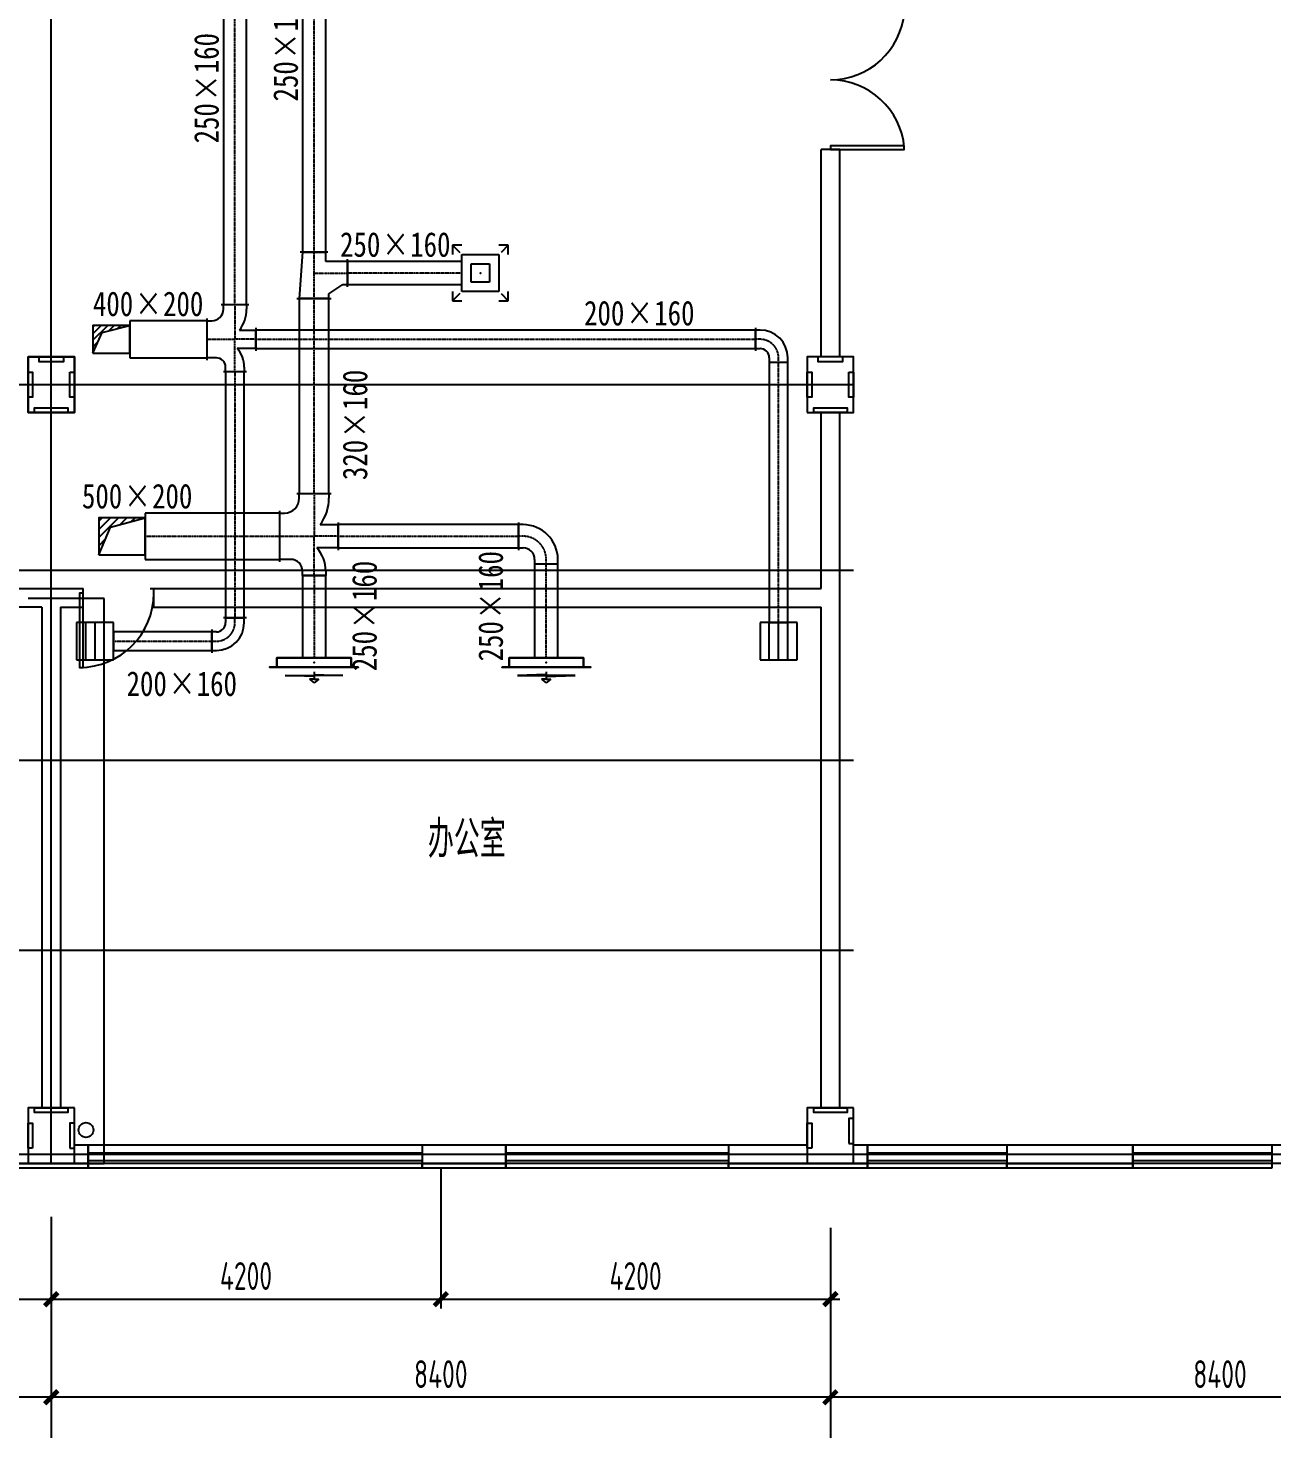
# Model space of a CAD drawing. Extents: x 428750 to 517850, y -31607 to 62245.
# Drawn here: x 457970 to 471380, y -22519 to -7411 of the extents above; entities that cross this region are included whole.
import ezdxf

# ---------------------------------------------------------------- set-up
doc = ezdxf.new("R2010")
doc.units = 0
doc.header["$LTSCALE"] = 15
doc.linetypes.add('CENTER2', pattern=[1.125, 0.75, -0.125, 0.125, -0.125])
for name, color, linetype in [('ACS_COM', 7, 'Continuous'), ('ACS_HFG_FK', 200, 'Continuous'), ('ACS_JZ_BZ', 3, 'Continuous'), ('ACS_SFG_FK', 3, 'Continuous'), ('DUCT-回风管', 6, 'Continuous'), ('DUCT-回风管端线', 2, 'Continuous'), ('DUCT-新风中心线', 5, 'CENTER2'), ('DUCT-新风标注', 3, 'Continuous'), ('DUCT-新风法兰', 2, 'Continuous'), ('DUCT-新风管', 3, 'Continuous'), ('DUCT-新风管端线', 2, 'Continuous'), ('图层1', 7, 'Continuous'), ('图层2', 3, 'Continuous'), ('图层3', 30, 'Continuous'), ('图层4', 251, 'Continuous'), ('图层5', 86, 'Continuous')]:
    doc.layers.add(name, color=color, linetype=linetype)
doc.styles.add('TSSD_Dimension', font='Tssdeng.shx', dxfattribs={"width": 0.7, "bigfont": 'hztxt.shx'})
doc.styles.add('TSSD_Norm', font='Tssdeng.shx', dxfattribs={"width": 0.7, "bigfont": 'hztxt.shx'})
doc.styles.add('宋体', font='SIMSUN.TTC', dxfattribs={"width": 0.8})
doc.dimstyles.new('ISO-25', dxfattribs={"dimtxt": 2.5, "dimasz": 2.5, "dimexe": 1.25, "dimexo": 0.625, "dimtad": 1, "dimtxsty": 'Standard', "dimcen": 2.5, "dimadec": 0, "dimazin": 0, "dimtfac": 1, "dimtmove": 0, "dimatfit": 3, "dimfxl": 1, "dimarcsym": 0})
doc.dimstyles.new('TSSD_100_100', dxfattribs={"dimtxt": 300, "dimasz": 100, "dimexe": 100, "dimexo": 250, "dimgap": 100, "dimtad": 1, "dimdec": 0, "dimzin": 0, "dimdsep": 46, "dimtxsty": 'TSSD_Dimension', "dimblk": 'ARCHTICK', "dimcen": 0, "dimdle": 100, "dimclrt": 7, "dimadec": 0, "dimazin": 0, "dimtfac": 1, "dimtdec": 0, "dimtix": 1, "dimtmove": 2, "dimatfit": 3, "dimldrblk": 'ARCHTICK', "dimfxl": 1, "dimtolj": 1, "dimtzin": 0, "dimarcsym": 0})

# ---------------------------------------------------------------- blocks, each defined once
blk = doc.blocks.new('_ArchTick')
at = {"color": 0, "const_width": 0.5}
blk.add_lwpolyline([(-0.71, -0.71), (0.71, 0.71)], dxfattribs=at)
blk = doc.blocks.new('*D80')
at = {"layer": 'Defpoints', "color": 0}
for p in [(462420, -19457), (466620, -20101), (466620, -21119)]:
    blk.add_point(p, dxfattribs=at)
at = {"layer": '图层5', "color": 0, "lineweight": -2}
for p, q in [((462420, -19707), (462420, -21219)), ((466620, -20351), (466620, -21219)), ((462320, -21119), (466720, -21119))]:
    blk.add_line(p, q, dxfattribs=at)
at = {"layer": '图层5', "color": 0, "lineweight": -2, "xscale": 100, "yscale": 100, "zscale": 100, "rotation": 180}
blk.add_blockref('_ArchTick', (462420, -21119), dxfattribs=at)
at = {"layer": '图层5', "color": 0, "lineweight": -2, "xscale": 100, "yscale": 100, "zscale": 100}
blk.add_blockref('_ArchTick', (466620, -21119), dxfattribs=at)
at = {"layer": '图层5', "color": 7, "insert": (464520, -20869), "char_height": 300, "attachment_point": 5, "style": 'TSSD_Dimension'}
blk.add_mtext('\\A1;4200', dxfattribs=at)
blk = doc.blocks.new('*D81')
at = {"layer": 'Defpoints', "color": 0}
for p in [(454020, -19457), (458220, -19980), (458220, -21119)]:
    blk.add_point(p, dxfattribs=at)
at = {"layer": '图层5', "color": 0, "lineweight": -2}
for p, q in [((454020, -19707), (454020, -21219)), ((458220, -20230), (458220, -21219)), ((453920, -21119), (458320, -21119))]:
    blk.add_line(p, q, dxfattribs=at)
at = {"layer": '图层5', "color": 0, "lineweight": -2, "xscale": 100, "yscale": 100, "zscale": 100, "rotation": 180}
blk.add_blockref('_ArchTick', (454020, -21119), dxfattribs=at)
at = {"layer": '图层5', "color": 0, "lineweight": -2, "xscale": 100, "yscale": 100, "zscale": 100}
blk.add_blockref('_ArchTick', (458220, -21119), dxfattribs=at)
at = {"layer": '图层5', "color": 7, "insert": (456120, -20869), "char_height": 300, "attachment_point": 5, "style": 'TSSD_Dimension'}
blk.add_mtext('\\A1;4200', dxfattribs=at)
blk = doc.blocks.new('*D82')
at = {"layer": 'Defpoints', "color": 0}
for p in [(458220, -20861), (466620, -20861), (458220, -22177)]:
    blk.add_point(p, dxfattribs=at)
at = {"layer": '图层5', "color": 0, "lineweight": -2}
for p, q in [((458220, -21111), (458220, -22277)), ((466620, -21111), (466620, -22277)), ((466720, -22177), (458120, -22177))]:
    blk.add_line(p, q, dxfattribs=at)
at = {"layer": '图层5', "color": 0, "lineweight": -2, "xscale": 100, "yscale": 100, "zscale": 100, "rotation": 180}
blk.add_blockref('_ArchTick', (458220, -22177), dxfattribs=at)
at = {"layer": '图层5', "color": 0, "lineweight": -2, "xscale": 100, "yscale": 100, "zscale": 100}
blk.add_blockref('_ArchTick', (466620, -22177), dxfattribs=at)
at = {"layer": '图层5', "color": 7, "insert": (462420, -21927), "char_height": 300, "attachment_point": 5, "style": 'TSSD_Dimension'}
blk.add_mtext('\\A1;8400', dxfattribs=at)
blk = doc.blocks.new('*D83')
at = {"layer": 'Defpoints', "color": 0}
for p in [(462420, -19457), (458220, -19980), (462420, -21119)]:
    blk.add_point(p, dxfattribs=at)
at = {"layer": '图层5', "color": 0, "lineweight": -2}
for p, q in [((462420, -19707), (462420, -21219)), ((458220, -20230), (458220, -21219)), ((458120, -21119), (462520, -21119))]:
    blk.add_line(p, q, dxfattribs=at)
at = {"layer": '图层5', "color": 0, "lineweight": -2, "xscale": 100, "yscale": 100, "zscale": 100, "rotation": 180}
blk.add_blockref('_ArchTick', (458220, -21119), dxfattribs=at)
at = {"layer": '图层5', "color": 0, "lineweight": -2, "xscale": 100, "yscale": 100, "zscale": 100}
blk.add_blockref('_ArchTick', (462420, -21119), dxfattribs=at)
at = {"layer": '图层5', "color": 7, "insert": (460320, -20869), "char_height": 300, "attachment_point": 5, "style": 'TSSD_Dimension'}
blk.add_mtext('\\A1;4200', dxfattribs=at)
blk = doc.blocks.new('*D91')
at = {"layer": 'Defpoints', "color": 0}
for p in [(449820, -20861), (458220, -20861), (449820, -22177)]:
    blk.add_point(p, dxfattribs=at)
at = {"layer": '图层5', "color": 0, "lineweight": -2}
for p, q in [((449820, -21111), (449820, -22277)), ((458220, -21111), (458220, -22277)), ((458320, -22177), (449720, -22177))]:
    blk.add_line(p, q, dxfattribs=at)
at = {"layer": '图层5', "color": 0, "lineweight": -2, "xscale": 100, "yscale": 100, "zscale": 100, "rotation": 180}
blk.add_blockref('_ArchTick', (449820, -22177), dxfattribs=at)
at = {"layer": '图层5', "color": 0, "lineweight": -2, "xscale": 100, "yscale": 100, "zscale": 100}
blk.add_blockref('_ArchTick', (458220, -22177), dxfattribs=at)
at = {"layer": '图层5', "color": 7, "insert": (454020, -21927), "char_height": 300, "attachment_point": 5, "style": 'TSSD_Dimension'}
blk.add_mtext('\\A1;8400', dxfattribs=at)
blk = doc.blocks.new('*D93')
at = {"layer": 'Defpoints', "color": 0}
for p in [(475020, -20557), (466620, -20861), (466620, -22177)]:
    blk.add_point(p, dxfattribs=at)
at = {"layer": '图层5', "color": 0, "lineweight": -2}
for p, q in [((475020, -20807), (475020, -22277)), ((466620, -21111), (466620, -22277)), ((475120, -22177), (466520, -22177))]:
    blk.add_line(p, q, dxfattribs=at)
at = {"layer": '图层5', "color": 0, "lineweight": -2, "xscale": 100, "yscale": 100, "zscale": 100, "rotation": 180}
blk.add_blockref('_ArchTick', (466620, -22177), dxfattribs=at)
at = {"layer": '图层5', "color": 0, "lineweight": -2, "xscale": 100, "yscale": 100, "zscale": 100}
blk.add_blockref('_ArchTick', (475020, -22177), dxfattribs=at)
at = {"layer": '图层5', "color": 7, "insert": (470820, -21927), "char_height": 300, "attachment_point": 5, "style": 'TSSD_Dimension'}
blk.add_mtext('\\A1;8400', dxfattribs=at)
blk = doc.blocks.new('_recthole')
h = blk.add_hatch()
h.set_pattern_fill('ANSI31', color=256, style=0)
h.set_pattern_definition([(45, (0, 0), (-0.088388, 0.088388), [])])
h.paths.add_polyline_path([(0.5, 0.5), (-0.5, 0.5), (-0.5, -0.5), (-0.245, 0.242)])
for p, q in [((-0.245, 0.242), (0.5, 0.5)), ((-0.5, -0.5), (-0.245, 0.242))]:
    blk.add_line(p, q)
blk.add_lwpolyline([(-0.5, -0.5), (0.5, -0.5), (0.5, 0.5), (-0.5, 0.5)], close=True)
blk = doc.blocks.new('H-DTDFFS-7')
for p, q in [((0.5, 0.6), (0.5, -0.6)), ((-0.5, 0.5), (-0.5, -0.5)), ((-0.5, 0.5), (0.5, 0.5)), ((-0.5, -0.5), (0.5, -0.5))]:
    blk.add_line(p, q)
blk.add_point((0, 0))
mesh = blk.add_polymesh((2, 7))
for k, corner in enumerate([(0.5, 0.6), (0.5, 0.5), (0.5, 0.25), (0.5, 0), (0.5, -0.25), (0.5, -0.5), (0.5, -0.6), (0.5, 0.6, 1), (0.5, 0.5, 1), (0.5, 0.25, 1), (0.5, 0, 1), (0.5, -0.25, 1), (0.5, -0.5, 1), (0.5, -0.6, 1)]):
    mesh.set_mesh_vertex(divmod(k, 7), corner)
mesh = blk.add_polymesh((2, 7))
for k, corner in enumerate([(-0.5, -0.5), (-0.5, -0.333), (-0.5, -0.167), (-0.5, 0), (-0.5, 0.167), (-0.5, 0.333), (-0.5, 0.5), (-0.5, -0.5, 1), (-0.5, -0.333, 1), (-0.5, -0.167, 1), (-0.5, 0, 1), (-0.5, 0.167, 1), (-0.5, 0.333, 1), (-0.5, 0.5, 1)]):
    mesh.set_mesh_vertex(divmod(k, 7), corner)
mesh = blk.add_polymesh((2, 7))
for k, corner in enumerate([(-0.5, 0.5), (-0.5, 0.5), (-0.25, 0.5), (0, 0.5), (0.25, 0.5), (0.5, 0.5), (0.5, 0.5), (-0.5, 0.5, 1), (-0.5, 0.5, 1), (-0.25, 0.5, 1), (0, 0.5, 1), (0.25, 0.5, 1), (0.5, 0.5, 1), (0.5, 0.5, 1)]):
    mesh.set_mesh_vertex(divmod(k, 7), corner)
mesh = blk.add_polymesh((2, 7))
for k, corner in enumerate([(0.5, -0.5), (0.5, -0.5), (0.25, -0.5), (0, -0.5), (-0.25, -0.5), (-0.5, -0.5), (-0.5, -0.5), (0.5, -0.5, 1), (0.5, -0.5, 1), (0.25, -0.5, 1), (0, -0.5, 1), (-0.25, -0.5, 1), (-0.5, -0.5, 1), (-0.5, -0.5, 1)]):
    mesh.set_mesh_vertex(divmod(k, 7), corner)
blk = doc.blocks.new('SFFH3')
for p, q in [((-2.416, 0), (-1.914, 1.958)), ((-1.914, 1.958), (-1.914, 0.007)), ((-3.998, 0.315), (-5.847, 0)), ((-3.998, -0.315), (-5.847, 0)), ((-3.998, 0), (-3.998, 0.315)), ((0, 0), (-3.998, 0)), ((-3.998, 0), (-3.998, -0.315)), ((-1.914, -1.945), (-1.914, 0.007)), ((-1.416, 0), (-1.914, -1.945))]:
    blk.add_line(p, q)
blk = doc.blocks.new('H-DTDFFS-3-H')
for p, q in [((-0.5, 0.5), (-0.5, -0.5)), ((0.5, 0.5), (-0.5, 0.5)), ((-0.25, 0.5), (-0.25, -0.5)), ((0, 0.5), (0, -0.5)), ((0.25, 0.5), (0.25, -0.5)), ((0.5, -0.5), (0.5, 0.5)), ((-0.5, -0.5), (0.5, -0.5))]:
    blk.add_line(p, q)
blk = doc.blocks.new('H-DTDFFS-2')
for p, q in [((-0.5, 0.75), (-0.75, 0.75)), ((-0.75, 0.75), (-0.75, 0.5)), ((-0.75, 0.75), (-0.557, 0.557)), ((-0.5, 0.5), (0.5, 0.5)), ((-0.5, -0.5), (-0.5, 0.5)), ((0.75, 0.75), (0.5, 0.75)), ((0.5, 0.5), (0.5, -0.5)), ((0.75, 0.75), (0.557, 0.557)), ((0.75, 0.5), (0.75, 0.75)), ((-0.25, -0.25), (-0.25, 0.25)), ((-0.25, 0.25), (0.25, 0.25)), ((0.25, 0.25), (0.25, -0.25)), ((0.25, -0.25), (-0.25, -0.25)), ((-0.75, -0.5), (-0.75, -0.75)), ((-0.557, -0.557), (-0.75, -0.75)), ((-0.75, -0.75), (-0.5, -0.75)), ((0.5, -0.5), (-0.5, -0.5)), ((0.5, -0.75), (0.75, -0.75)), ((0.557, -0.557), (0.75, -0.75)), ((0.75, -0.75), (0.75, -0.5))]:
    blk.add_line(p, q)
blk.add_point((0, 0))
blk = doc.blocks.new('*D124')
at = {"layer": 'ACS_COM', "color": 0, "lineweight": -2}
for p, q in [((457971, -13560), (458791, -13560)), ((458790, -19654), (458790, -13562)), ((457971, -19657), (458791, -19657))]:
    blk.add_line(p, q, dxfattribs=at)
at = {"layer": 'ACS_COM', "color": 0}
for points in [[(458790, -13562), (458790, -13562), (458790, -13560)], [(458790, -19654), (458790, -19654), (458790, -19657)]]:
    blk.add_solid(points, dxfattribs=at)
at = {"layer": 'Defpoints', "color": 0}
for p in [(457970, -13560), (458790, -13560), (457970, -19657)]:
    blk.add_point(p, dxfattribs=at)
at = {"layer": 'ACS_COM', "color": 0, "insert": (458788, -16608), "char_height": 2.5, "attachment_point": 5, "rotation": 90}
blk.add_mtext('6096,67', dxfattribs=at)

msp = doc.modelspace()

# ---------------------------------------------------------------- linework, layer by layer
at = {"layer": 'ACS_COM', "color": 1}
for p, q in [((439720, -11256.666, 283.476), (466870, -11256.666, 283.476)), ((439720, -13256.666, 283.476), (466870, -13256.666, 283.476)), ((439720, -15306.666, 283.476), (466870, -15306.666, 283.476)), ((439720, -17356.666, 283.476), (466870, -17356.666, 283.476))]:
    msp.add_line(p, q, dxfattribs=at)
at = {"layer": 'ACS_COM', "color": 1, "elevation": 283.476}
for points in [[(458219.997, -19656.929), (458220, 2243.334)], [(439720, -11256.666), (466870, -11256.666)]]:
    msp.add_lwpolyline(points, dxfattribs=at)
at = {"layer": 'DUCT-回风管'}
for p, q in [((460075.519, -6232.993), (460075.519, -10392.416)), ((460325.519, -10392.416), (460325.519, -6232.993)), ((460075.519, -10442.616), (460075.519, -10392.616)), ((460325.519, -10392.616), (460325.519, -10442.616)), ((459900.319, -10567.616), (459067.567, -10567.616)), ((459067.567, -10567.616), (459067.567, -10967.616)), ((459900.519, -10567.616), (459950.519, -10567.616)), ((460250.519, -10667.616), (460375.519, -10667.616)), ((460375.519, -10667.616), (460425.519, -10667.616)), ((465811.061, -10667.616), (460425.719, -10667.616)), ((465811.161, -10642.616), (465811.161, -10892.616)), ((465861.261, -10667.616), (465811.261, -10667.616)), ((460375.519, -10867.616), (460224.126, -10867.616)), ((460425.519, -10867.616), (460375.519, -10867.616)), ((460425.719, -10867.616), (465811.061, -10867.616)), ((465811.261, -10867.616), (465861.261, -10867.616)), ((459067.567, -10967.616), (459900.319, -10967.616)), ((460000.519, -10967.616), (459900.519, -10967.616)), ((465961.261, -10967.616), (465961.261, -11017.616)), ((466161.261, -11017.816), (465961.261, -11017.816)), ((465961.261, -11017.816), (465961.261, -13822.96)), ((466161.261, -11017.616), (466161.261, -10967.616)), ((466161.261, -13822.96), (466161.261, -11017.816)), ((460100.519, -11117.616), (460100.519, -11067.616)), ((460100.519, -11117.816), (460100.519, -13772.76)), ((460300.519, -11067.616), (460300.519, -11117.616)), ((460300.519, -13772.76), (460300.519, -11117.816)), ((459950.419, -13897.96), (459950.419, -14147.96)), ((460100.519, -13772.96), (460100.519, -13822.96)), ((460300.519, -13822.96), (460300.519, -13772.96)), ((465961.261, -13822.96), (466161.261, -13822.96)), ((459950.319, -13922.96), (458892.313, -13922.96)), ((458892.313, -13922.96), (458892.313, -14122.96)), ((460000.519, -13922.96), (459950.519, -13922.96)), ((458892.313, -14122.96), (459950.319, -14122.96)), ((459950.519, -14122.96), (460000.519, -14122.96))]:
    msp.add_line(p, q, dxfattribs=at)
for centre, radius, start, end in [((459950.519, -10442.616), 125, 270, 360), ((459950.519, -10442.616), 375, 323.1301024, 0), ((465861.261, -10967.616), 300, 0, 90), ((460000.519, -11067.616), 300, 0, 41.8103149), ((465861.261, -10967.616), 100, 0, 90), ((460000.519, -11067.616), 100, 0, 90), ((460000.519, -13822.96), 300, 270, 360), ((460000.519, -13822.96), 100, 270, 360)]:
    msp.add_arc(centre, radius, start, end, dxfattribs=at)
at = {"layer": 'DUCT-回风管端线'}
msp.add_line((459900.319, -10967.616), (459900.319, -10567.616), dxfattribs=at)
at = {"layer": 'DUCT-新风中心线'}
for p, q in [((461053.742, -9827.526), (461053.742, -4118.992)), ((460200.519, -10392.416), (460200.519, -6232.993)), ((461053.742, -10052.726), (461053.742, -9827.726)), ((461053.742, -10327.726), (461053.742, -10052.726)), ((461053.742, -10052.726), (461413.742, -10052.726)), ((462646.314, -10052.726), (461413.942, -10052.726)), ((460200.519, -10392.616), (460200.519, -10442.616)), ((461053.742, -12431.275), (461053.742, -10327.926)), ((460200.519, -10442.616), (460200.519, -10767.616)), ((459900.519, -10767.616), (459950.519, -10767.616)), ((459950.519, -10767.616), (460200.519, -10767.616)), ((460375.519, -10767.616), (460200.519, -10767.616)), ((460200.519, -11067.616), (460200.519, -10767.616)), ((460425.519, -10767.616), (460375.519, -10767.616)), ((460425.719, -10767.616), (465811.061, -10767.616)), ((465861.261, -10767.616), (465811.261, -10767.616)), ((466061.261, -11017.616), (466061.261, -10967.616)), ((466061.261, -13822.96), (466061.261, -11017.816)), ((460200.519, -11117.616), (460200.519, -11067.616)), ((460200.519, -11117.816), (460200.519, -13772.76)), ((461053.742, -12431.475), (461053.742, -12481.475)), ((461053.742, -12481.475), (461053.742, -12891.475)), ((459232.806, -12891.475), (460683.542, -12891.475)), ((460683.742, -12891.475), (460733.742, -12891.475)), ((460733.742, -12891.475), (461053.742, -12891.475)), ((461263.742, -12891.475), (461053.742, -12891.475)), ((461053.742, -13266.475), (461053.742, -12891.475)), ((461313.742, -12891.475), (461263.742, -12891.475)), ((461313.942, -12891.475), (463256.547, -12891.475)), ((463306.747, -12891.475), (463256.747, -12891.475)), ((463556.747, -13191.475), (463556.747, -13141.475)), ((461053.742, -13316.475), (461053.742, -13266.475)), ((463556.747, -14204.386), (463556.747, -13191.675)), ((461053.742, -13316.675), (461053.742, -14204.386)), ((460200.519, -13822.96), (460200.519, -13772.96)), ((458892.313, -14022.96), (459950.319, -14022.96)), ((459950.519, -14022.96), (460000.519, -14022.96))]:
    msp.add_line(p, q, dxfattribs=at)
for centre, radius, start, end in [((465861.261, -10967.616), 200, 360, 90), ((463306.747, -13141.475), 250, 0, 90), ((460000.519, -13822.96), 200, 270, 0)]:
    msp.add_arc(centre, radius, start, end, dxfattribs=at)
at = {"layer": 'DUCT-新风法兰'}
for p, q in [((461203.742, -9827.626), (460903.742, -9827.626)), ((461413.842, -10202.726), (461413.842, -9902.726)), ((460050.519, -10392.516), (460350.519, -10392.516)), ((460868.742, -10327.826), (461238.742, -10327.826)), ((459900.419, -10992.616), (459900.419, -10542.616)), ((460425.619, -10642.616), (460425.619, -10892.616)), ((460325.519, -11117.716), (460075.519, -11117.716)), ((460868.742, -12431.375), (461238.742, -12431.375)), ((460683.642, -13166.475), (460683.642, -12616.475)), ((461313.842, -12741.475), (461313.842, -13041.475)), ((463256.647, -12741.475), (463256.647, -13041.475)), ((460325.519, -13772.86), (460075.519, -13772.86))]:
    msp.add_line(p, q, dxfattribs=at)
at = {"layer": 'DUCT-新风管'}
for p, q in [((460928.742, -4118.992), (460928.742, -9827.526)), ((461178.742, -9827.526), (461178.742, -4118.992)), ((460928.742, -9827.726), (460893.742, -10327.726)), ((461178.742, -9927.726), (461178.742, -9827.726)), ((461413.742, -9927.726), (461178.742, -9927.726)), ((462646.314, -9927.726), (461413.942, -9927.726)), ((462646.314, -10177.726), (462646.314, -9927.726)), ((461213.742, -10277.726), (461363.742, -10177.726)), ((461363.742, -10177.726), (461413.742, -10177.726)), ((461413.942, -10177.726), (462646.314, -10177.726)), ((460893.742, -10327.926), (460893.742, -12431.275)), ((461213.742, -10327.726), (461213.742, -10277.726)), ((461213.742, -12431.275), (461213.742, -10327.926)), ((460893.742, -12481.475), (460893.742, -12431.475)), ((461213.742, -12431.475), (461213.742, -12481.475)), ((460683.542, -12641.475), (459232.806, -12641.475)), ((459232.806, -12641.475), (459232.806, -13141.475)), ((460683.742, -12641.475), (460733.742, -12641.475)), ((461119.974, -12766.475), (461263.742, -12766.475)), ((461263.742, -12766.475), (461313.742, -12766.475)), ((463256.547, -12766.475), (461313.942, -12766.475)), ((463306.747, -12766.475), (463256.747, -12766.475)), ((459232.806, -13141.475), (460683.542, -13141.475)), ((460803.742, -13141.475), (460683.742, -13141.475)), ((461263.742, -13016.475), (461083.251, -13016.475)), ((461313.742, -13016.475), (461263.742, -13016.475)), ((461313.942, -13016.475), (463256.547, -13016.475)), ((463256.747, -13016.475), (463306.747, -13016.475)), ((463431.747, -13141.475), (463431.747, -13191.475)), ((463681.747, -13191.475), (463681.747, -13141.475)), ((460928.742, -13316.475), (460928.742, -13266.475)), ((461178.742, -13266.475), (461178.742, -13316.475)), ((463681.747, -13191.675), (463431.747, -13191.675)), ((463431.747, -13191.675), (463431.747, -14204.386)), ((463681.747, -14204.386), (463681.747, -13191.675)), ((460928.742, -13316.675), (460928.742, -14204.386)), ((461178.742, -13316.675), (460928.742, -13316.675)), ((461178.742, -14204.386), (461178.742, -13316.675)), ((460928.742, -14204.386), (461178.742, -14204.386)), ((463431.747, -14204.386), (463681.747, -14204.386))]:
    msp.add_line(p, q, dxfattribs=at)
for centre, radius, start, end in [((460733.742, -12481.475), 160, 270, 0), ((460733.742, -12481.475), 480, 323.5764264, 360), ((463306.747, -13141.475), 375, 0, 90), ((460803.742, -13266.475), 125, 0, 90), ((460803.742, -13266.475), 375, 360, 41.8103149), ((463306.747, -13141.475), 125, 0, 90)]:
    msp.add_arc(centre, radius, start, end, dxfattribs=at)
at = {"layer": 'DUCT-新风管端线'}
for p, q in [((460928.742, -9827.526), (461178.742, -9827.526)), ((461178.742, -9827.726), (460928.742, -9827.726)), ((461413.742, -10177.726), (461413.742, -9927.726)), ((461413.942, -9927.726), (461413.942, -10177.726)), ((460075.519, -10392.416), (460325.519, -10392.416)), ((460075.519, -10392.616), (460325.519, -10392.616)), ((460893.742, -10327.726), (461213.742, -10327.726)), ((461213.742, -10327.926), (460893.742, -10327.926)), ((459900.519, -10967.616), (459900.519, -10567.616)), ((460425.519, -10867.616), (460425.519, -10667.616)), ((460425.719, -10667.616), (460425.719, -10867.616)), ((465811.061, -10867.616), (465811.061, -10667.616)), ((465811.261, -10667.616), (465811.261, -10867.616)), ((466161.261, -11017.616), (465961.261, -11017.616)), ((460300.519, -11117.616), (460100.519, -11117.616)), ((460300.519, -11117.816), (460100.519, -11117.816)), ((460893.742, -12431.275), (461213.742, -12431.275)), ((460893.742, -12431.475), (461213.742, -12431.475)), ((460683.542, -13141.475), (460683.542, -12641.475)), ((460683.742, -13141.475), (460683.742, -12641.475)), ((461313.742, -13016.475), (461313.742, -12766.475)), ((461313.942, -12766.475), (461313.942, -13016.475)), ((463256.547, -13016.475), (463256.547, -12766.475)), ((463256.747, -12766.475), (463256.747, -13016.475)), ((463681.747, -13191.475), (463431.747, -13191.475)), ((461178.742, -13316.475), (460928.742, -13316.475)), ((460100.519, -13772.76), (460300.519, -13772.76)), ((460300.519, -13772.96), (460100.519, -13772.96)), ((459950.319, -14122.96), (459950.319, -13922.96)), ((459950.519, -14122.96), (459950.519, -13922.96))]:
    msp.add_line(p, q, dxfattribs=at)
at = {"layer": '图层1'}
for p, q in [((466520, -10956.666, 283.476), (466520, -8719.865, 283.476)), ((466720, -8719.865, 283.476), (466620, -8719.865, 283.476)), ((466720, -10956.666, 283.476), (466720, -8719.865, 283.476)), ((466520, -13456.666, 283.476), (466520, -11556.666, 283.476)), ((466720, -19056.666, 283.476), (466720, -11556.666, 283.476)), ((458565.18, -13656.666, 850.429), (458565.18, -13456.666, 566.952)), ((459325.18, -13656.666, 566.952), (459325.18, -13456.666, 283.476)), ((466520, -19056.666, 283.476), (466520, -13656.666, 283.476)), ((458619.996, -19456.929, 283.476), (458469.996, -19456.929, 283.476)), ((458619.996, -19656.929, 283.476), (458619.996, -19456.929, 283.476)), ((463119.996, -19456.929, 283.476), (462219.996, -19456.929, 283.476)), ((462219.996, -19456.929, 283.476), (462219.996, -19656.929, 283.476)), ((463119.996, -19656.929, 283.476), (463119.996, -19456.929, 283.476)), ((466369.998, -19456.929, 283.476), (465519.996, -19456.929, 283.476)), ((465519.996, -19456.929, 283.476), (465519.996, -19656.929, 283.476)), ((467020.309, -19456.929, 283.476), (466869.996, -19456.929, 283.476)), ((467020.309, -19656.929, 283.476), (467020.309, -19456.929, 283.476)), ((469880.309, -19456.929, 283.476), (468520.309, -19456.929, 283.476)), ((468520.309, -19456.929, 283.476), (468520.309, -19656.929, 283.476)), ((469880.309, -19656.929, 283.476), (469880.309, -19456.929, 283.476)), ((457819.997, -19656.929, 283.476), (458219.997, -19656.929, 283.476)), ((458219.997, -19706.929, 283.476), (457819.997, -19706.929, 283.476)), ((457969.997, -19656.768, 283.476), (458469.996, -19656.768, 283.476)), ((458219.997, -19656.929, 283.476), (458619.996, -19656.929, 283.476)), ((458619.996, -19706.929, 283.476), (458219.997, -19706.929, 283.476)), ((458619.996, -19706.929, 283.476), (458619.996, -19656.929, 283.476)), ((462219.996, -19656.929, 283.476), (463119.996, -19656.929, 283.476)), ((462219.996, -19706.929, 283.476), (462219.996, -19656.929, 283.476)), ((463119.996, -19706.929, 283.476), (462219.996, -19706.929, 283.476)), ((463119.996, -19706.929, 283.476), (463119.996, -19656.929, 283.476)), ((465519.996, -19656.929, 283.476), (466369.998, -19656.929, 283.476)), ((465519.996, -19706.929, 283.476), (465519.996, -19656.929, 283.476)), ((466620.309, -19706.929, 283.476), (465519.996, -19706.929, 283.476)), ((466369.998, -19656.929, 283.476), (466869.996, -19656.929, 283.476)), ((467020.309, -19706.929, 283.476), (466620.309, -19706.929, 283.476)), ((466869.996, -19656.929, 283.476), (467020.309, -19656.929, 283.476)), ((467020.309, -19706.929, 283.476), (467020.309, -19656.929, 283.476)), ((468520.309, -19656.929, 283.476), (469880.309, -19656.929, 283.476)), ((468520.309, -19706.929, 283.476), (468520.309, -19656.929, 283.476)), ((469880.309, -19706.929, 283.476), (468520.309, -19706.929, 283.476)), ((469880.309, -19706.929, 283.476), (469880.309, -19656.929, 283.476))]:
    msp.add_line(p, q, dxfattribs=at)
for points, elevation in [([(446920, -8806.666), (446920, 3543.334), (509620, 3543.334), (509620, -5156.871), (500470, -5156.871), (500470, -8856.666), (502320, -8856.666), (502320, -19656.666), (439720, -19656.666), (439720, -8856.666), (446870, -8856.666)], 283.476), ([(447120, 2843.334), (447120, 3343.334), (509420, 3343.334), (509420, -4956.871), (500270, -4956.871), (500270, -9056.666), (502120, -9056.666), (502120, -19456.666), (466870, -19456.666)], 283.476), ([(466720, -8719.865), (466520, -8719.865)], 283.476), ([(455070, -13456.666), (458565.18, -13456.666)], 283.476), ([(459287.213, -13456.666), (466520, -13456.666)], 283.476), ([(458120.003, -13656.666), (455070, -13656.666)], 283.476), ([(458120.003, -13656.666), (458120.003, -19056.666)], 566.952), ([(458320.003, -13656.666), (458320.003, -19056.666)], 566.952), ([(458320.003, -13656.666), (458565.18, -13656.666)], 283.476), ([(459310.992, -13656.666), (461428.114, -13656.666)], 283.476), ([(461428.114, -13656.666), (466520, -13656.666)], 283.476), ([(466370, -19456.666), (458470, -19456.666)], 283.476)]:
    msp.add_lwpolyline(points, dxfattribs=dict(at, elevation=elevation))
at = {"layer": '图层1', "elevation": 283.476}
for points in [[(466370, -11556.666), (466870, -11556.666), (466870, -10956.666), (466370, -10956.666)], [(466484.898, -10956.666), (466484.898, -11006.666), (466755.102, -11006.666), (466755.102, -10956.666)], [(466370, -11121.564), (466420, -11121.564), (466420, -11391.769), (466370, -11391.769)], [(466820, -11121.564), (466870, -11121.564), (466870, -11391.769), (466820, -11391.769)], [(466439.898, -11556.666), (466439.898, -11506.666), (466800.102, -11506.666), (466800.102, -11556.666)], [(458470, -19056.666), (457970, -19056.666), (457970, -19656.666), (458470, -19656.666)], [(458400.102, -19056.666), (458400.102, -19106.666), (458039.898, -19106.666), (458039.898, -19056.666)], [(466870, -19056.666), (466370, -19056.666), (466370, -19656.666), (466870, -19656.666)], [(466800.102, -19056.666), (466800.102, -19106.666), (466439.898, -19106.666), (466439.898, -19056.666)], [(466820, -19441.769), (466870, -19441.769), (466870, -19171.564), (466820, -19171.564)], [(458020, -19491.769), (457970, -19491.769), (457970, -19221.564), (458020, -19221.564)], [(458420, -19491.769), (458470, -19491.769), (458470, -19221.564), (458420, -19221.564)], [(466420, -19491.769), (466370, -19491.769), (466370, -19221.564), (466420, -19221.564)]]:
    msp.add_lwpolyline(points, close=True, dxfattribs=at)
at = {"layer": '图层1', "color": 6}
msp.add_circle((458594.365, -19294.54, 283.476), 80, dxfattribs=at)
at = {"layer": '图层2'}
for p, q in [((462219.996, -19456.929, 283.476), (458619.996, -19456.929, 283.476)), ((458619.996, -19456.929, 283.476), (458619.996, -19706.929, 283.476)), ((462219.996, -19456.929, 283.476), (462219.996, -19706.929, 283.476)), ((465519.996, -19456.929, 283.476), (463119.996, -19456.929, 283.476)), ((463119.996, -19456.929, 283.476), (463119.996, -19706.929, 283.476)), ((465519.996, -19456.929, 283.476), (465519.996, -19706.929, 283.476)), ((468520.309, -19456.929, 283.476), (467020.309, -19456.929, 283.476)), ((467020.309, -19456.929, 283.476), (467020.309, -19706.929, 283.476)), ((468520.309, -19456.929, 283.476), (468520.309, -19706.929, 283.476)), ((471380.309, -19456.929, 283.476), (469880.309, -19456.929, 283.476)), ((469880.309, -19456.929, 283.476), (469880.309, -19706.929, 283.476)), ((471380.309, -19456.929, 283.476), (471380.309, -19706.929, 283.476)), ((458619.996, -19540.262, 283.476), (462219.996, -19540.262, 283.476)), ((458619.996, -19623.596, 283.476), (462219.996, -19623.596, 283.476)), ((463119.996, -19540.262, 283.476), (465519.996, -19540.262, 283.476)), ((463119.996, -19623.596, 283.476), (465519.996, -19623.596, 283.476)), ((467020.309, -19540.262, 283.476), (468520.309, -19540.262, 283.476)), ((467020.309, -19623.596, 283.476), (468520.309, -19623.596, 283.476)), ((469880.309, -19540.262, 283.476), (471380.309, -19540.262, 283.476)), ((469880.309, -19623.596, 283.476), (471380.309, -19623.596, 283.476)), ((462219.996, -19706.929, 283.476), (458619.996, -19706.929, 283.476)), ((465519.996, -19706.929, 283.476), (463119.996, -19706.929, 283.476)), ((468520.309, -19706.929, 283.476), (467020.309, -19706.929, 283.476)), ((471380.309, -19706.929, 283.476), (469880.309, -19706.929, 283.476))]:
    msp.add_line(p, q, dxfattribs=at)
at = {"layer": '图层3', "elevation": 283.476}
msp.add_lwpolyline([(466620, -8719.865), (467416.955, -8720.132), (467416.955, -8680.132), (466620, -8679.865), (466620, -8719.865)], close=True, dxfattribs=at)
at = {"layer": '图层3', "elevation": 566.952}
msp.add_lwpolyline([(458565.18, -14306.666), (458565.18, -13506.666), (458525.18, -13506.666), (458525.18, -14306.666), (458565.18, -14306.666)], dxfattribs=at)
at = {"layer": '图层3'}
for centre, start, end in [((466620, -7169.865, 283.476), 270, 354.9993554), ((466620, -8769.865, 283.476), 5.0006446, 90), ((458525.18, -13506.666, 566.952), 270, 0)]:
    msp.add_arc(centre, 800, start, end, dxfattribs=at)
at = {"layer": '图层4', "elevation": 283.476}
for points in [[(457970, -11556.666), (458470, -11556.666), (458470, -10956.666), (457970, -10956.666)], [(457970, -10956.666), (458470, -10956.666), (458470, -11556.666), (457970, -11556.666)], [(458084.898, -10956.666), (458084.898, -11006.666), (458355.102, -11006.666), (458355.102, -10956.666)], [(457970, -11121.564), (458020, -11121.564), (458020, -11391.769), (457970, -11391.769)], [(458420, -11121.564), (458470, -11121.564), (458470, -11391.769), (458420, -11391.769)], [(458039.898, -11556.666), (458039.898, -11506.666), (458400.102, -11506.666), (458400.102, -11556.666)]]:
    msp.add_lwpolyline(points, close=True, dxfattribs=at)
at = {"layer": '图层5'}
for p, q in [((439020, -19556.666, 283.476), (512097.492, -19556.666, 283.476)), ((458220, -20860.569, 283.476), (458220, -22830.907, 283.476)), ((466620, -20860.569, 283.476), (466620, -22830.907, 283.476))]:
    msp.add_line(p, q, dxfattribs=at)

# ---------------------------------------------------------------- block references
at = {"layer": 'ACS_HFG_FK', "xscale": 400, "yscale": 400, "rotation": 180}
for p in [(458692.313, -14022.96), (466061.261, -14022.96)]:
    msp.add_blockref('H-DTDFFS-3-H', p, dxfattribs=at)
at = {"layer": 'ACS_JZ_BZ'}
for p, xscale, yscale in [((458867.567, -10767.616), 400, 300), ((458982.806, -12891.475), 500, 400)]:
    msp.add_blockref('_recthole', p, dxfattribs=dict(at, xscale=xscale, yscale=yscale))
at = {"layer": 'ACS_SFG_FK', "xscale": 400, "yscale": 400}
msp.add_blockref('H-DTDFFS-2', (462846.314, -10052.726), dxfattribs=at)
at = {"layer": 'ACS_SFG_FK', "yscale": 800, "zscale": 200}
for p, xscale, rotation in [((461053.742, -14254.386, 283.476), 100, 270), ((463556.747, -14254.386), -100, 90)]:
    msp.add_blockref('H-DTDFFS-7', p, dxfattribs=dict(at, xscale=xscale, rotation=rotation))
at = {"layer": 'ACS_SFG_FK', "yscale": 160}
for p, xscale, rotation in [((461053.742, -14354.386, 383.476), 20, 90), ((463556.747, -14354.386, 100), -20, 270)]:
    msp.add_blockref('SFFH3', p, dxfattribs=dict(at, xscale=xscale, rotation=rotation))

# ---------------------------------------------------------------- texts
at = {"layer": 'DUCT-新风标注', "color": 7, "style": '宋体', "width": 0.8}
for s, height, p in [('160', 265.8228, (460878.742, -7446.787, 2900)), ('160', 265.8228, (460025.519, -7898.867, 2900)), ('×', 265.823, (460878.742, -7749.234, 2900)), ('250', 265.8228, (460878.742, -8202.905, 2900)), ('×', 265.823, (460025.519, -8201.315, 2900)), ('250', 265.8228, (460025.519, -8654.985, 2900)), ('160', 265.8228, (461627.122, -11529.93, 2900)), ('×', 265.823, (461627.122, -11832.377, 2900)), ('320', 265.8228, (461627.122, -12286.048, 2900)), ('160', 265.8228, (463089.456, -13485.218, 2900)), ('160', 265.8228, (461728.329, -13590.327, 2900)), ('×', 265.823, (463089.456, -13787.665, 2900)), ('×', 265.823, (461728.329, -13892.774, 2900)), ('250', 265.8228, (463089.456, -14241.336, 2900)), ('250', 265.8228, (461728.329, -14346.445, 2900))]:
    msp.add_text(s, height=height, rotation=90, dxfattribs=at).set_placement(p)
for s, height, p in [('250', 265.8228, (461334.097, -9877.726, 2900)), ('×', 265.823, (461787.768, -9877.726, 2900)), ('160', 265.8228, (462090.215, -9877.726, 2900)), ('400', 265.8228, (458669.755, -10517.616, 2900)), ('×', 265.823, (459123.426, -10517.616, 2900)), ('200', 265.8228, (459425.873, -10517.616, 2900)), ('200', 265.8228, (463964.574, -10617.616, 2900)), ('×', 265.823, (464418.245, -10617.616, 2900)), ('160', 265.8228, (464720.692, -10617.616, 2900)), ('500', 265.8228, (458551.531, -12591.475, 2900)), ('×', 265.823, (459005.202, -12591.475, 2900)), ('200', 265.8228, (459307.65, -12591.475, 2900)), ('200', 265.8228, (459032.415, -14613.666, 2900)), ('160', 265.8228, (459788.534, -14613.666, 2900)), ('×', 265.823, (459486.086, -14613.666, 2900))]:
    msp.add_text(s, height=height, dxfattribs=at).set_placement(p)
at = {"layer": '图层5', "style": 'TSSD_Norm', "width": 0.7}
msp.add_text('办公室', height=400, dxfattribs=at).set_placement((462280.034, -16358.329, 283.476))

# ---------------------------------------------------------------- dimensions: what is measured, and where the dimension line sits
at = {"layer": 'ACS_COM'}
dim = msp.add_linear_dim(base=(458790, -13560), p1=(457970, -19656.666, 283.476), p2=(457970, -13560, 283.476), angle=90, dimstyle='ISO-25', dxfattribs=at)
dim.commit()
dim.dimension.update_dxf_attribs({"geometry": '*D124', "text_midpoint": (458787.917, -16608.333)})
at = {"layer": '图层5'}
for base, p1, p2, picture, middle in [((458220, -21118.906, 283.476), (454020, -19456.666, 283.476), (458220, -19980.086, 283.476), '*D81', (456120, -20868.906, 283.476)), ((462420, -21118.906, 283.476), (458220, -19980.086, 283.476), (462420, -19456.666, 283.476), '*D83', (460320, -20868.906, 283.476)), ((466620, -21118.906, 283.476), (462420, -19456.666, 283.476), (466620, -20101.428, 283.476), '*D80', (464520, -20868.906, 283.476))]:
    dim = msp.add_linear_dim(base=base, p1=p1, p2=p2, dimstyle='TSSD_100_100', dxfattribs=at)
    dim.commit()
    dim.dimension.update_dxf_attribs({"geometry": picture, "text_midpoint": middle})
for base, p1, p2, picture, middle in [((466620, -22176.681, 283.476), (475020, -20556.666, 283.476), (466620, -20860.569, 283.476), '*D93', (470820, -21926.681, 283.476)), ((449820, -22176.681, 283.476), (458220, -20860.569, 283.476), (449820, -20860.569, 283.476), '*D91', (454020, -21926.681, 283.476)), ((458220, -22176.681, 283.476), (466620, -20860.569, 283.476), (458220, -20860.569, 283.476), '*D82', (462420, -21926.681, 283.476))]:
    dim = msp.add_linear_dim(base=base, p1=p1, p2=p2, angle=180, dimstyle='TSSD_100_100', dxfattribs=at)
    dim.commit()
    dim.dimension.update_dxf_attribs({"geometry": picture, "text_midpoint": middle})

doc.saveas('drawing.dxf')
